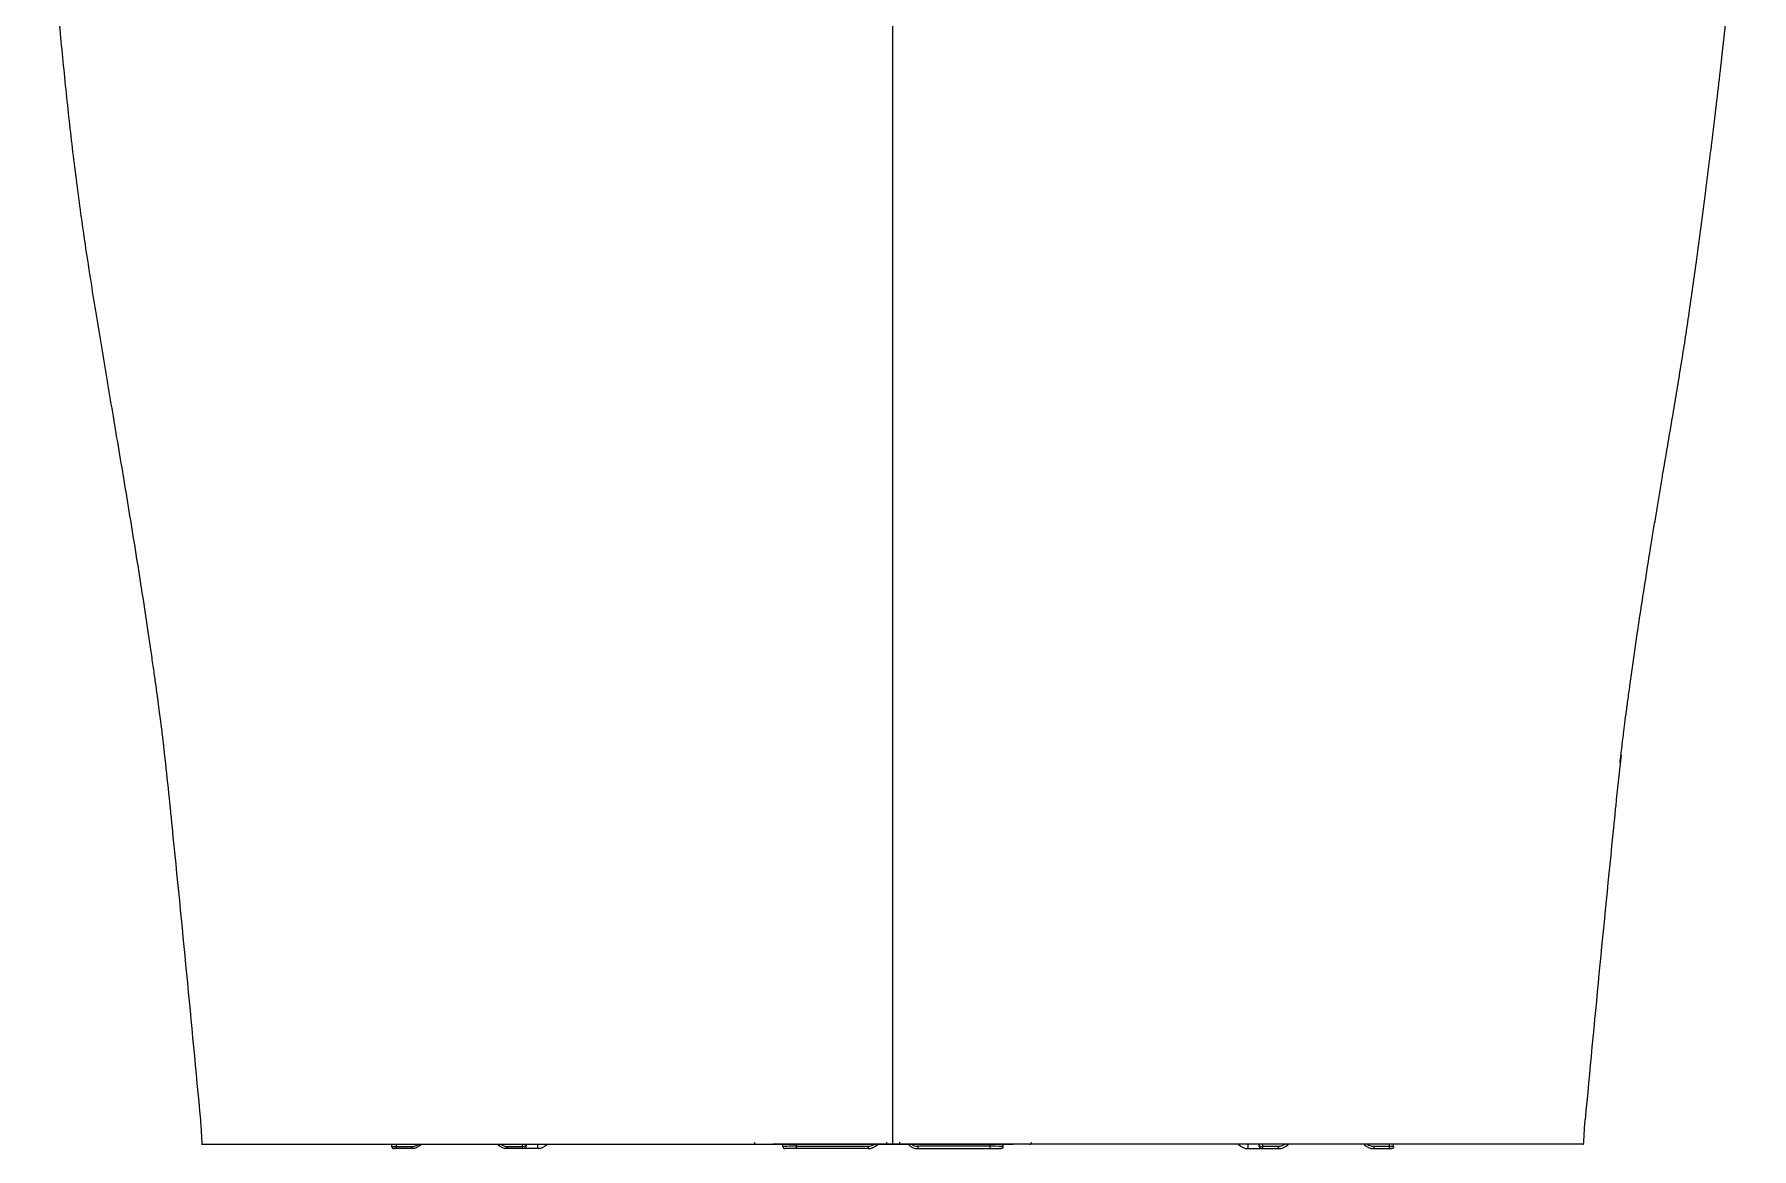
# Model space of a CAD drawing. Header units: millimetres. Extents: x -8699 to 14519, y -2727 to 7848.
# Drawn here: x -7614.1 to -7220, y 5980.5 to 6236.2 of the extents above; entities that cross this region are included whole.
import ezdxf

# ---------------------------------------------------------------- set-up
doc = ezdxf.new("R2010")
doc.units = ezdxf.units.MM
doc.layers.add('1', color=7, linetype='Continuous', true_color=0xffffff)

msp = doc.modelspace()

# ---------------------------------------------------------------- linework, layer by layer
at = {"layer": '1', "color": 7, "linetype": 'Continuous'}
for p, q in [((-7532.1, 5981.04), (-7532.1, 5981.54)), ((-7531.1, 5980.54), (-7531.6, 5980.54)), ((-7527.53, 5980.54), (-7531.1, 5980.54)), ((-7502.1, 5980.54), (-7505.65, 5980.54)), ((-7498.62, 5980.54), (-7502.1, 5980.54)), ((-7448.45, 5981.54), (-7415.6, 5981.54)), ((-7419.1, 5981.54), (-7444.65, 5981.54)), ((-7442.35, 5981.04), (-7442.35, 5981.54)), ((-7439.35, 5980.54), (-7441.85, 5980.54)), ((-7422.82, 5980.54), (-7439.35, 5980.54)), ((-7385.74, 5981.54), (-7418.6, 5981.54)), ((-7415.09, 5981.54), (-7389.54, 5981.54)), ((-7411.37, 5980.54), (-7394.84, 5980.54)), ((-7394.84, 5980.54), (-7392.34, 5980.54)), ((-7391.84, 5981.04), (-7391.84, 5981.54)), ((-7335.57, 5980.54), (-7332.2, 5980.54)), ((-7332.2, 5980.54), (-7328.64, 5980.54)), ((-7306.76, 5980.54), (-7303.2, 5980.54)), ((-7303.2, 5980.54), (-7302.7, 5980.54)), ((-7302.2, 5981.04), (-7302.2, 5981.54))]:
    msp.add_line(p, q, dxfattribs=at)
at = {"layer": '1', "color": 8, "linetype": 'Continuous'}
for p, q in [((-7532.1, 5981.04), (-7531.1, 5981.04)), ((-7531.1, 5981.54), (-7531.1, 5981.04)), ((-7531.1, 5981.04), (-7531.1, 5980.54)), ((-7531.1, 5981.04), (-7527.53, 5981.04)), ((-7527.53, 5981.04), (-7527.53, 5980.54)), ((-7505.65, 5980.54), (-7505.65, 5981.04)), ((-7505.65, 5981.04), (-7502.1, 5981.04)), ((-7502.1, 5981.04), (-7502.1, 5981.54)), ((-7502.1, 5980.54), (-7502.1, 5981.04)), ((-7498.62, 5980.54), (-7498.62, 5981.54)), ((-7439.35, 5981.54), (-7439.35, 5981.09)), ((-7439.35, 5981.09), (-7422.82, 5981.09)), ((-7439.35, 5981.09), (-7439.35, 5980.54)), ((-7422.82, 5981.09), (-7422.82, 5980.54)), ((-7394.84, 5981.09), (-7411.37, 5981.09)), ((-7411.37, 5981.09), (-7411.37, 5980.54)), ((-7394.84, 5981.54), (-7394.84, 5981.09)), ((-7394.84, 5981.09), (-7394.84, 5980.54)), ((-7335.57, 5980.54), (-7335.57, 5981.54)), ((-7332.2, 5981.04), (-7332.2, 5981.54)), ((-7332.2, 5980.54), (-7332.2, 5981.04)), ((-7328.64, 5981.04), (-7332.2, 5981.04)), ((-7328.64, 5980.54), (-7328.64, 5981.04)), ((-7306.76, 5981.04), (-7306.76, 5980.54)), ((-7303.2, 5981.04), (-7306.76, 5981.04)), ((-7303.2, 5981.54), (-7303.2, 5981.04)), ((-7303.2, 5981.04), (-7303.2, 5980.54)), ((-7302.2, 5981.04), (-7303.2, 5981.04))]:
    msp.add_line(p, q, dxfattribs=at)
at = {"layer": '1', "color": 7, "linetype": 'Continuous'}
for centre, radius, start, end in [((-7531.6, 5981.04), 0.5, 180, 270), ((-7502.1, 5981.54), 1, 270, 0), ((-7448.45, 5982.04), 0.5, 180, 270), ((-7441.85, 5981.04), 0.5, 180, 270), ((-7422.82, 5983.54), 3, 270, 317.4947), ((-7411.37, 5983.54), 3, 221.8106, 270), ((-7385.74, 5982.04), 0.5, 270, 0), ((-7335.57, 5983.54), 3, 222.8316, 270), ((-7332.2, 5981.54), 1, 180, 270), ((-7328.64, 5983.54), 3, 270, 317.9044), ((-7306.76, 5983.54), 3, 222.5904, 270)]:
    msp.add_arc(centre, radius, start, end, dxfattribs=at)
at = {"layer": '1', "color": 7, "linetype": 'Continuous', "extrusion": (0, 0, -1)}
for centre, radius, start, end in [((7527.53, 5983.54), 3, 222.5904, 270), ((7505.65, 5983.54), 3, 270, 317.9044), ((7498.62, 5983.54), 3, 222.8316, 270), ((7392.34, 5981.04), 0.5, 180, 270), ((7302.7, 5981.04), 0.5, 180, 270)]:
    msp.add_arc(centre, radius, start, end, dxfattribs=at)
at = {"layer": '1', "color": 8, "linetype": 'Continuous'}
for centre, start, end in [((-7527.53, 5983.54), 270, 305.2799), ((-7505.65, 5983.54), 234.3164, 270), ((-7422.82, 5983.59), 270, 305.1717), ((-7411.37, 5983.59), 234.8283, 270)]:
    msp.add_arc(centre, 2.5, start, end, dxfattribs=at)
at = {"layer": '1', "color": 8, "linetype": 'Continuous', "extrusion": (0, 0, -1)}
for centre, start, end in [((7328.64, 5983.54), 234.3164, 270), ((7306.76, 5983.54), 270, 305.2799)]:
    msp.add_arc(centre, 2.5, start, end, dxfattribs=at)
at = {"layer": '1', "color": 8, "linetype": 'Continuous'}
for centre, major_axis, ratio, start_param, end_param in [((-7502.1, 5981.54), (1, 0), 0.5, 4.712389, 6.283185), ((-7439.35, 5981.04), (3, 0), 0.014526, 1.570796, 3.141593), ((-7394.84, 5981.04), (3, 0), 0.014526, 0, 1.570796), ((-7332.2, 5981.54), (1, 0), 0.5, 3.141593, 4.712389)]:
    msp.add_ellipse(centre, major_axis=major_axis, ratio=ratio, start_param=start_param, end_param=end_param, dxfattribs=at)
at = {"layer": '1', "color": 7, "linetype": 'Continuous'}
for points, knots in [([(-7614.13, 6351.47), (-7614.13, 6350.77), (-7614.11, 6349), (-7614.07, 6345.42), (-7614.01, 6340.74), (-7613.93, 6335.35), (-7613.83, 6329.69), (-7613.68, 6322.78), (-7613.45, 6314.64), (-7613.09, 6305.17), (-7612.65, 6295.72), (-7612.13, 6286.28), (-7611.53, 6276.97), (-7610.87, 6267.78), (-7610.16, 6258.7), (-7609.41, 6249.73), (-7608.66, 6241.28), (-7607.93, 6233.42), (-7607.21, 6226.11), (-7606.46, 6218.92), (-7605.66, 6211.81), (-7604.8, 6204.75), (-7603.88, 6197.71), (-7602.9, 6190.67), (-7601.84, 6183.6), (-7600.72, 6176.47), (-7599.54, 6169.26), (-7598.33, 6161.93), (-7597.06, 6154.41), (-7595.75, 6146.66), (-7594.42, 6138.78), (-7593.09, 6130.79), (-7591.29, 6119.84), (-7589.52, 6108.76), (-7588.05, 6099.01), (-7587.27, 6093.66), (-7586.74, 6089.94), (-7586.27, 6086.59), (-7585.87, 6083.67), (-7585.54, 6081.15), (-7585.22, 6078.73), (-7584.95, 6076.58), (-7584.73, 6074.84), (-7584.57, 6073.46), (-7584.48, 6072.76), (-7584.47, 6072.65), (-7584.47, 6072.65)], [0, 0, 0, 0, 0.00632, 0.015575, 0.029665, 0.045289, 0.062092, 0.079482, 0.106548, 0.132741, 0.159381, 0.185628, 0.211532, 0.237106, 0.262441, 0.287815, 0.31379, 0.337699, 0.363174, 0.390155, 0.418375, 0.447457, 0.47697, 0.506474, 0.535534, 0.563747, 0.590773, 0.616378, 0.640507, 0.663479, 0.68599, 0.70854, 0.731402, 0.778439, 0.802084, 0.813487, 0.824592, 0.835645, 0.847063, 0.859211, 0.872345, 0.891663, 0.91323, 0.937105, 0.972753, 1, 1, 1, 1]), ([(-7417.15, 6146.18), (-7417.15, 6161.98), (-7417.15, 6177.87), (-7417.15, 6202.36), (-7417.15, 6210.63), (-7417.15, 6227.32), (-7417.15, 6235.75), (-7417.15, 6261.27), (-7417.15, 6278.61), (-7417.15, 6313.94), (-7417.15, 6332), (-7417.15, 6350.2)], [0, 0, 0, 0, 0.25, 0.25, 0.375, 0.375, 0.5, 0.5, 0.75, 0.75, 1, 1, 1, 1]), ([(-7250.24, 6069.03), (-7250.24, 6069.03), (-7250.23, 6069.13), (-7250.17, 6069.69), (-7250.03, 6070.88), (-7249.83, 6072.62), (-7249.55, 6074.85), (-7249.23, 6077.41), (-7248.89, 6080.11), (-7248.47, 6083.27), (-7247.87, 6087.66), (-7247.08, 6093.31), (-7246.13, 6099.83), (-7245.13, 6106.37), (-7244.12, 6112.84), (-7243.23, 6118.43), (-7242.46, 6123.12), (-7241.83, 6126.97), (-7241.2, 6130.74), (-7240.43, 6135.34), (-7239.53, 6140.6), (-7238.55, 6146.36), (-7237.6, 6151.93), (-7236.7, 6157.39), (-7235.83, 6162.76), (-7235.01, 6168.1), (-7234.17, 6173.72), (-7233.31, 6179.69), (-7232.52, 6185.5), (-7231.82, 6190.82), (-7231.21, 6195.47), (-7230.49, 6200.99), (-7229.66, 6207.55), (-7228.71, 6215.19), (-7227.77, 6223), (-7226.75, 6231.87), (-7225.68, 6241.83), (-7224.59, 6252.91), (-7223.7, 6263.29), (-7222.97, 6272.9), (-7222.39, 6281.69), (-7221.89, 6290.47), (-7221.5, 6298.54), (-7221.2, 6305.93), (-7220.96, 6312.56), (-7220.77, 6318.95), (-7220.6, 6325.04), (-7220.48, 6330.16), (-7220.38, 6334.29), (-7220.31, 6337.49), (-7220.24, 6340.48), (-7220.19, 6343.25), (-7220.13, 6345.8), (-7220.09, 6348.14), (-7220.06, 6350.05), (-7220.05, 6351.09), (-7220.05, 6351.5)], [0, 0, 0, 0, 0.020932, 0.047255, 0.069695, 0.0897, 0.107384, 0.119313, 0.130359, 0.140892, 0.151405, 0.169005, 0.186878, 0.204645, 0.222251, 0.239707, 0.250625, 0.26167, 0.273006, 0.284843, 0.306619, 0.33031, 0.355656, 0.382211, 0.409436, 0.436744, 0.463539, 0.493374, 0.520895, 0.537685, 0.55327, 0.567972, 0.589055, 0.609775, 0.630721, 0.652181, 0.68167, 0.71194, 0.742659, 0.765898, 0.789419, 0.813506, 0.838058, 0.857622, 0.876683, 0.894827, 0.911709, 0.927156, 0.936155, 0.94482, 0.953419, 0.96224, 0.971532, 0.981481, 0.992221, 1, 1, 1, 1]), ([(-7417.15, 5981.54), (-7417.15, 5996.3), (-7417.15, 6010.83), (-7417.15, 6032.3), (-7417.15, 6039.4), (-7417.15, 6053.48), (-7417.15, 6060.48), (-7417.15, 6074.31), (-7417.15, 6081.15), (-7417.15, 6094.56), (-7417.15, 6101.15), (-7417.15, 6120.69), (-7417.15, 6133.43), (-7417.15, 6146.18)], [0, 0, 0, 0, 0.25, 0.25, 0.375, 0.375, 0.5, 0.5, 0.625, 0.625, 0.75, 0.75, 1, 1, 1, 1]), ([(-7584.59, 6073.55), (-7584.54, 6073.14), (-7584.5, 6072.73), (-7583.75, 6066.28), (-7583.14, 6060.23), (-7580.27, 6031.84), (-7578.11, 6009.48), (-7576.03, 5987.12)], [0, 0, 0, 0, 0.014256, 0.014256, 0.224296, 0.224296, 1, 1, 1, 1]), ([(-7250.03, 6070.72), (-7250.65, 6065.21), (-7251.21, 6059.7), (-7254.02, 6031.84), (-7256.19, 6009.48), (-7258.26, 5987.12)], [0, 0, 0, 0, 0.197953, 0.197953, 1, 1, 1, 1]), ([(-7576.03, 5987.12), (-7576.03, 5987.06), (-7575.92, 5985.74), (-7575.81, 5983.9), (-7575.72, 5982.07), (-7575.69, 5981.54)], [0, 0, 0, 0, 0.033214, 0.71935, 1, 1, 1, 1]), ([(-7258.6, 5981.54), (-7258.58, 5982.07), (-7258.48, 5983.9), (-7258.37, 5985.74), (-7258.26, 5987.06), (-7258.26, 5987.12)], [0, 0, 0, 0, 0.28065, 0.966786, 1, 1, 1, 1]), ([(-7575.69, 5981.54), (-7575.71, 5981.54), (-7575.73, 5981.54), (-7575.77, 5981.54), (-7575.79, 5981.54), (-7575.54, 5981.54), (-7575.36, 5981.54), (-7574.54, 5981.54), (-7573.96, 5981.54), (-7571.65, 5981.54), (-7569.37, 5981.54), (-7564.37, 5981.54), (-7562.42, 5981.54), (-7557.89, 5981.54), (-7555.34, 5981.54), (-7549.33, 5981.54), (-7545.85, 5981.54), (-7537.48, 5981.54), (-7532.59, 5981.54), (-7523.78, 5981.54), (-7520.58, 5981.54), (-7513.67, 5981.54), (-7509.99, 5981.54), (-7502.2, 5981.54), (-7498.09, 5981.54), (-7489.43, 5981.54), (-7484.85, 5981.54), (-7470.67, 5981.54), (-7460.69, 5981.54), (-7444.85, 5981.54), (-7439.37, 5981.54), (-7428.33, 5981.54), (-7422.76, 5981.54), (-7417.15, 5981.54)], [0, 0, 0, 0, 0.052369, 0.052369, 0.125263, 0.125263, 0.198158, 0.198158, 0.271053, 0.271053, 0.416842, 0.416842, 0.489737, 0.489737, 0.562632, 0.562632, 0.635526, 0.635526, 0.708421, 0.708421, 0.744868, 0.744868, 0.781316, 0.781316, 0.817763, 0.817763, 0.854211, 0.854211, 0.927105, 0.927105, 0.963553, 0.963553, 1, 1, 1, 1]), ([(-7417.38, 5981.54), (-7417.52, 5981.54), (-7417.66, 5981.54), (-7418.23, 5981.54), (-7418.66, 5981.54), (-7419.1, 5981.54)], [0, 0, 0, 0, 0.242853, 0.242853, 1, 1, 1, 1]), ([(-7418.6, 5982.04), (-7418.6, 5981.99), (-7418.6, 5981.93), (-7418.6, 5981.82), (-7418.6, 5981.77), (-7418.6, 5981.69), (-7418.6, 5981.65), (-7418.6, 5981.59), (-7418.6, 5981.57), (-7418.6, 5981.55), (-7418.6, 5981.54), (-7418.6, 5981.54)], [0, 0, 0, 0, 0.214823, 0.214823, 0.429639, 0.429639, 0.644568, 0.644568, 0.859743, 0.859743, 1, 1, 1, 1]), ([(-7417.76, 5981.54), (-7417.3, 5981.54), (-7416.85, 5981.54), (-7415.96, 5981.54), (-7415.53, 5981.54), (-7415.09, 5981.54)], [0, 0, 0, 0, 0.512196, 0.512196, 1, 1, 1, 1]), ([(-7258.6, 5981.54), (-7258.58, 5981.54), (-7258.56, 5981.54), (-7258.52, 5981.54), (-7258.5, 5981.54), (-7258.75, 5981.54), (-7258.94, 5981.54), (-7259.75, 5981.54), (-7260.33, 5981.54), (-7262.64, 5981.54), (-7264.92, 5981.54), (-7269.92, 5981.54), (-7271.87, 5981.54), (-7276.4, 5981.54), (-7278.95, 5981.54), (-7284.96, 5981.54), (-7288.44, 5981.54), (-7296.82, 5981.54), (-7301.7, 5981.54), (-7310.51, 5981.54), (-7313.71, 5981.54), (-7320.62, 5981.54), (-7324.3, 5981.54), (-7332.09, 5981.54), (-7336.2, 5981.54), (-7344.86, 5981.54), (-7349.44, 5981.54), (-7363.62, 5981.54), (-7373.6, 5981.54), (-7389.45, 5981.54), (-7394.92, 5981.54), (-7405.96, 5981.54), (-7411.53, 5981.54), (-7417.15, 5981.54)], [0, 0, 0, 0, 0.052369, 0.052369, 0.125263, 0.125263, 0.198158, 0.198158, 0.271053, 0.271053, 0.416842, 0.416842, 0.489737, 0.489737, 0.562632, 0.562632, 0.635526, 0.635526, 0.708421, 0.708421, 0.744868, 0.744868, 0.781316, 0.781316, 0.817763, 0.817763, 0.854211, 0.854211, 0.927105, 0.927105, 0.963553, 0.963553, 1, 1, 1, 1]), ([(-7415.6, 5982.04), (-7415.6, 5981.99), (-7415.6, 5981.93), (-7415.6, 5981.82), (-7415.6, 5981.77), (-7415.6, 5981.69), (-7415.6, 5981.65), (-7415.6, 5981.59), (-7415.6, 5981.57), (-7415.6, 5981.55), (-7415.6, 5981.54), (-7415.6, 5981.54)], [0, 0, 0, 0, 0.214823, 0.214823, 0.429639, 0.429639, 0.644568, 0.644568, 0.859743, 0.859743, 1, 1, 1, 1])]:
    msp.add_open_spline(points, degree=3, knots=knots, dxfattribs=at)
msp.add_open_spline([(-7416.43, 5981.54), (-7416.67, 5981.54), (-7416.91, 5981.54), (-7417.15, 5981.54)], degree=3, dxfattribs=at)

doc.saveas('drawing.dxf')
